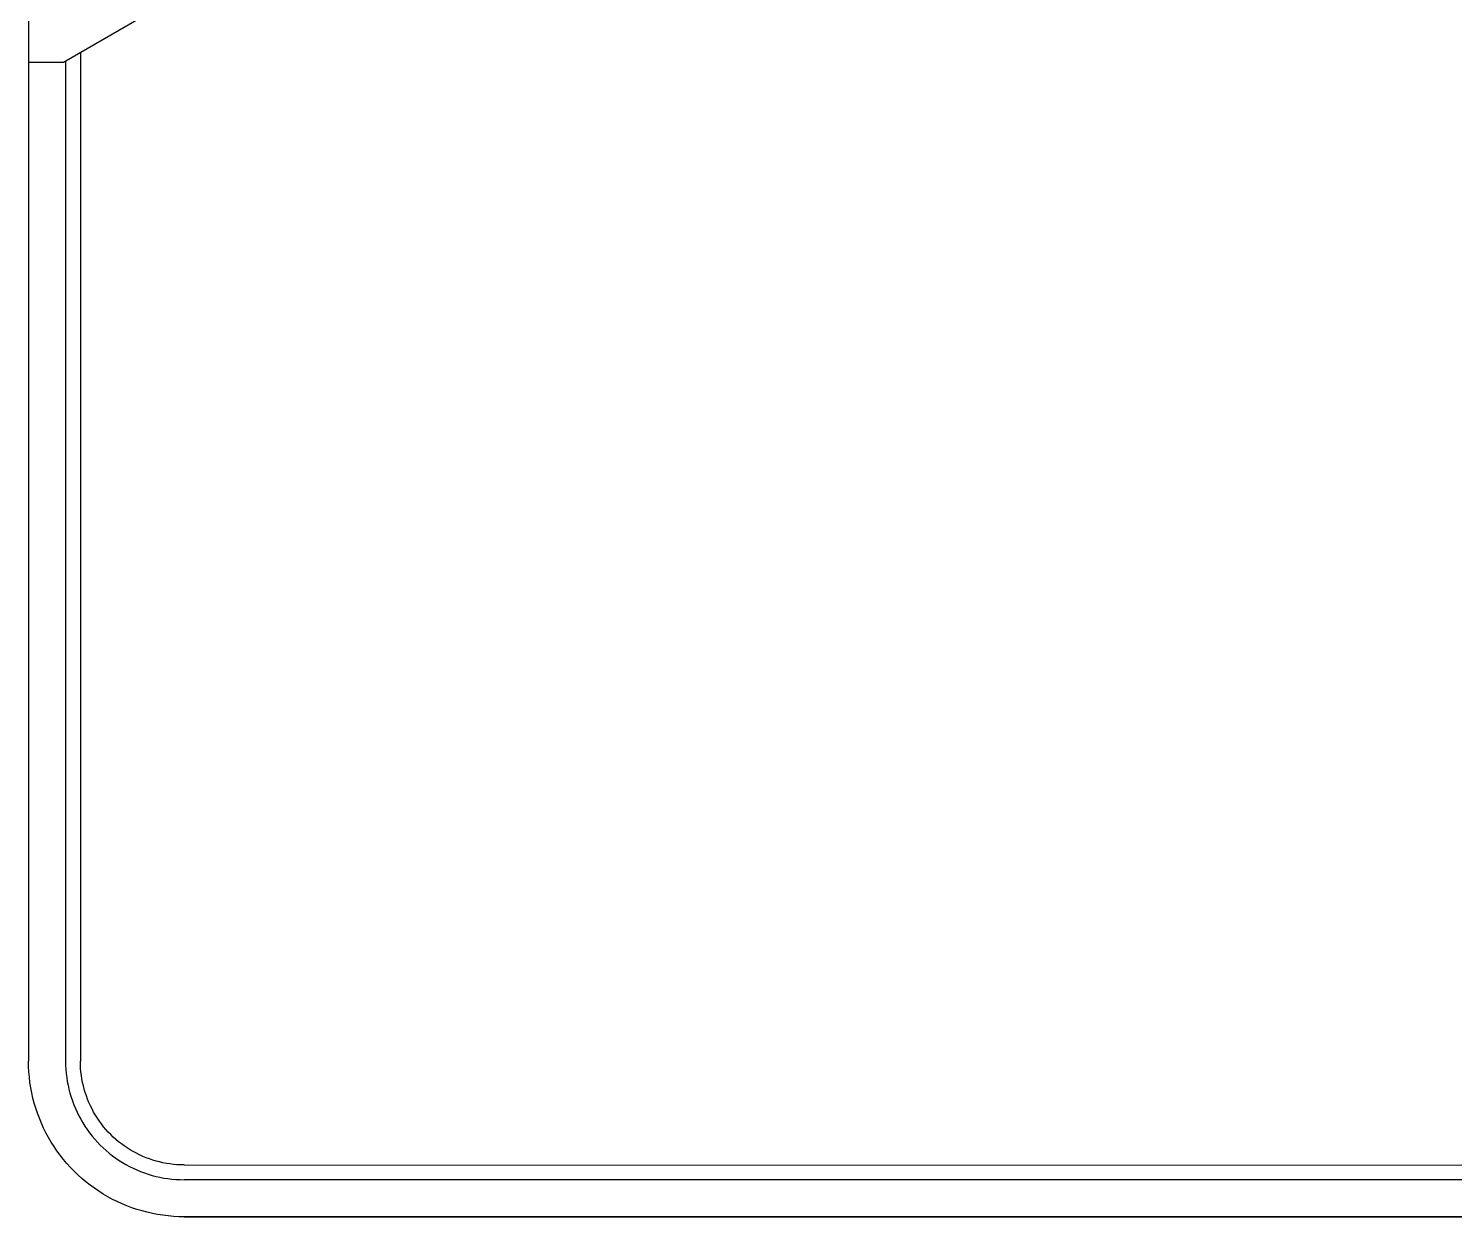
# Model space of a CAD drawing. Header units: millimetres. Extents: x 430 to 4403, y -1522 to 1254.
# Drawn here: x 1899.8 to 2092.3, y -771 to -610.4 of the extents above; entities that cross this region are included whole.
import ezdxf

# ---------------------------------------------------------------- set-up
doc = ezdxf.new("R2010")
doc.units = ezdxf.units.MM
doc.header["$MEASUREMENT"] = 0
doc.layers.add('Utwórz2D linie widoczne', color=7, linetype='Continuous', true_color=0x000000)

msp = doc.modelspace()

# ---------------------------------------------------------------- linework, layer by layer
at = {"layer": 'Utwórz2D linie widoczne'}
for p, q in [((1899.81, -351.85), (1899.8, -614.95)), ((1904.5, -614.95), (1960.99, -582.31)), ((1906.8, -613.62), (1906.79, -749.9)), ((1899.8, -614.95), (1899.79, -749.9)), ((1899.8, -614.95), (1904.5, -614.95)), ((1904.8, -614.78), (1904.79, -749.9)), ((1899.8, -750.62), (1899.79, -749.9)), ((1899.84, -751.33), (1899.8, -750.62)), ((1904.79, -749.9), (1904.8, -750.45)), ((1904.8, -750.45), (1904.82, -750.99)), ((1906.8, -750.38), (1906.79, -749.9)), ((1906.82, -750.86), (1906.8, -750.38)), ((1899.9, -752.05), (1899.84, -751.33)), ((1899.98, -752.76), (1899.9, -752.05)), ((1904.82, -750.99), (1904.87, -751.54)), ((1904.87, -751.54), (1904.94, -752.08)), ((1904.94, -752.08), (1905.02, -752.62)), ((1906.86, -751.33), (1906.82, -750.86)), ((1906.92, -751.81), (1906.86, -751.33)), ((1906.99, -752.28), (1906.92, -751.81)), ((1907.08, -752.75), (1906.99, -752.28)), ((1900.09, -753.47), (1899.98, -752.76)), ((1900.23, -754.17), (1900.09, -753.47)), ((1900.38, -754.87), (1900.23, -754.17)), ((1905.02, -752.62), (1905.12, -753.15)), ((1905.12, -753.15), (1905.24, -753.69)), ((1905.24, -753.69), (1905.38, -754.22)), ((1905.38, -754.22), (1905.54, -754.74)), ((1907.19, -753.21), (1907.08, -752.75)), ((1907.31, -753.68), (1907.19, -753.21)), ((1907.44, -754.14), (1907.31, -753.68)), ((1907.6, -754.59), (1907.44, -754.14)), ((1900.57, -755.57), (1900.38, -754.87)), ((1900.77, -756.25), (1900.57, -755.57)), ((1901, -756.93), (1900.77, -756.25)), ((1905.54, -754.74), (1905.71, -755.26)), ((1905.71, -755.26), (1905.9, -755.77)), ((1905.9, -755.77), (1906.11, -756.27)), ((1906.11, -756.27), (1906.34, -756.77)), ((1907.76, -755.04), (1907.6, -754.59)), ((1907.95, -755.48), (1907.76, -755.04)), ((1908.14, -755.91), (1907.95, -755.48)), ((1908.36, -756.34), (1908.14, -755.91)), ((1908.58, -756.76), (1908.36, -756.34)), ((1901.25, -757.6), (1901, -756.93)), ((1901.53, -758.27), (1901.25, -757.6)), ((1901.82, -758.92), (1901.53, -758.27)), ((1906.34, -756.77), (1906.58, -757.26)), ((1906.58, -757.26), (1906.84, -757.74)), ((1906.84, -757.74), (1907.12, -758.21)), ((1907.12, -758.21), (1907.41, -758.67)), ((1908.83, -757.17), (1908.58, -756.76)), ((1909.08, -757.58), (1908.83, -757.17)), ((1909.35, -757.97), (1909.08, -757.58)), ((1909.63, -758.36), (1909.35, -757.97)), ((1909.93, -758.74), (1909.63, -758.36)), ((1902.14, -759.56), (1901.82, -758.92)), ((1902.48, -760.19), (1902.14, -759.56)), ((1902.84, -760.81), (1902.48, -760.19)), ((1907.41, -758.67), (1907.72, -759.13)), ((1907.72, -759.13), (1908.04, -759.57)), ((1908.04, -759.57), (1908.38, -760)), ((1908.38, -760), (1908.73, -760.42)), ((1910.23, -759.1), (1909.93, -758.74)), ((1910.56, -759.46), (1910.23, -759.1)), ((1910.89, -759.8), (1910.56, -759.46)), ((1911.23, -760.13), (1910.89, -759.8)), ((1911.59, -760.45), (1911.23, -760.13)), ((1903.23, -761.42), (1902.84, -760.81)), ((1903.63, -762.01), (1903.23, -761.42)), ((1904.05, -762.59), (1903.63, -762.01)), ((1908.73, -760.42), (1909.09, -760.82)), ((1909.09, -760.82), (1909.47, -761.21)), ((1909.47, -761.21), (1909.87, -761.59)), ((1909.87, -761.59), (1910.27, -761.96)), ((1910.27, -761.96), (1910.69, -762.31)), ((1911.95, -760.76), (1911.59, -760.45)), ((1912.33, -761.06), (1911.95, -760.76)), ((1912.71, -761.34), (1912.33, -761.06)), ((1913.11, -761.61), (1912.71, -761.34)), ((1913.51, -761.86), (1913.11, -761.61)), ((1913.93, -762.1), (1913.51, -761.86)), ((1914.35, -762.33), (1913.93, -762.1)), ((1904.5, -763.15), (1904.05, -762.59)), ((1904.96, -763.7), (1904.5, -763.15)), ((1905.44, -764.23), (1904.96, -763.7)), ((1910.69, -762.31), (1911.12, -762.65)), ((1911.12, -762.65), (1911.56, -762.97)), ((1911.56, -762.97), (1912.01, -763.28)), ((1912.01, -763.28), (1912.47, -763.57)), ((1912.47, -763.57), (1912.94, -763.85)), ((1912.94, -763.85), (1913.43, -764.11)), ((1913.43, -764.11), (1913.91, -764.35)), ((1914.77, -762.54), (1914.35, -762.33)), ((1915.21, -762.74), (1914.77, -762.54)), ((1915.65, -762.92), (1915.21, -762.74)), ((1916.1, -763.09), (1915.65, -762.92)), ((1916.55, -763.24), (1916.1, -763.09)), ((1917.01, -763.38), (1916.55, -763.24)), ((1917.47, -763.5), (1917.01, -763.38)), ((1917.94, -763.61), (1917.47, -763.5)), ((1918.41, -763.7), (1917.94, -763.61)), ((1918.88, -763.77), (1918.41, -763.7)), ((1919.35, -763.83), (1918.88, -763.77)), ((1919.83, -763.87), (1919.35, -763.83)), ((1920.31, -763.89), (1919.83, -763.87)), ((1920.79, -763.9), (1920.31, -763.89)), ((1920.79, -763.9), (3422.73, -764)), ((1905.94, -764.75), (1905.44, -764.23)), ((1906.45, -765.25), (1905.94, -764.75)), ((1906.99, -765.73), (1906.45, -765.25)), ((1907.53, -766.19), (1906.99, -765.73)), ((1913.91, -764.35), (1914.41, -764.58)), ((1914.41, -764.58), (1914.92, -764.78)), ((1914.92, -764.78), (1915.43, -764.98)), ((1915.43, -764.98), (1915.95, -765.15)), ((1915.95, -765.15), (1916.47, -765.31)), ((1916.47, -765.31), (1917, -765.45)), ((1917, -765.45), (1917.53, -765.57)), ((1917.53, -765.57), (1918.07, -765.67)), ((1918.07, -765.67), (1918.61, -765.75)), ((1918.61, -765.75), (1919.15, -765.82)), ((1919.15, -765.82), (1919.69, -765.86)), ((1919.69, -765.86), (1920.24, -765.89)), ((1920.24, -765.89), (1920.79, -765.9)), ((3422.73, -766), (1920.79, -765.9)), ((1908.1, -766.63), (1907.53, -766.19)), ((1908.68, -767.06), (1908.1, -766.63)), ((1909.27, -767.46), (1908.68, -767.06)), ((1909.88, -767.84), (1909.27, -767.46)), ((1910.49, -768.2), (1909.88, -767.84)), ((1911.12, -768.55), (1910.49, -768.2)), ((1911.77, -768.86), (1911.12, -768.55)), ((1912.42, -769.16), (1911.77, -768.86)), ((1913.08, -769.44), (1912.42, -769.16)), ((1913.75, -769.69), (1913.08, -769.44)), ((1914.43, -769.92), (1913.75, -769.69)), ((1915.12, -770.12), (1914.43, -769.92)), ((1915.81, -770.3), (1915.12, -770.12)), ((1916.51, -770.46), (1915.81, -770.3)), ((1917.22, -770.6), (1916.51, -770.46)), ((1917.93, -770.7), (1917.22, -770.6)), ((1918.64, -770.79), (1917.93, -770.7)), ((1919.35, -770.85), (1918.64, -770.79)), ((1920.07, -770.89), (1919.35, -770.85)), ((1920.79, -770.9), (1920.07, -770.89)), ((3422.73, -771), (1920.79, -770.9)), ((1920.79, -770.9), (1921.07, -770.9)), ((1921.07, -770.9), (3423.02, -771))]:
    msp.add_line(p, q, dxfattribs=at)

doc.saveas('drawing.dxf')
